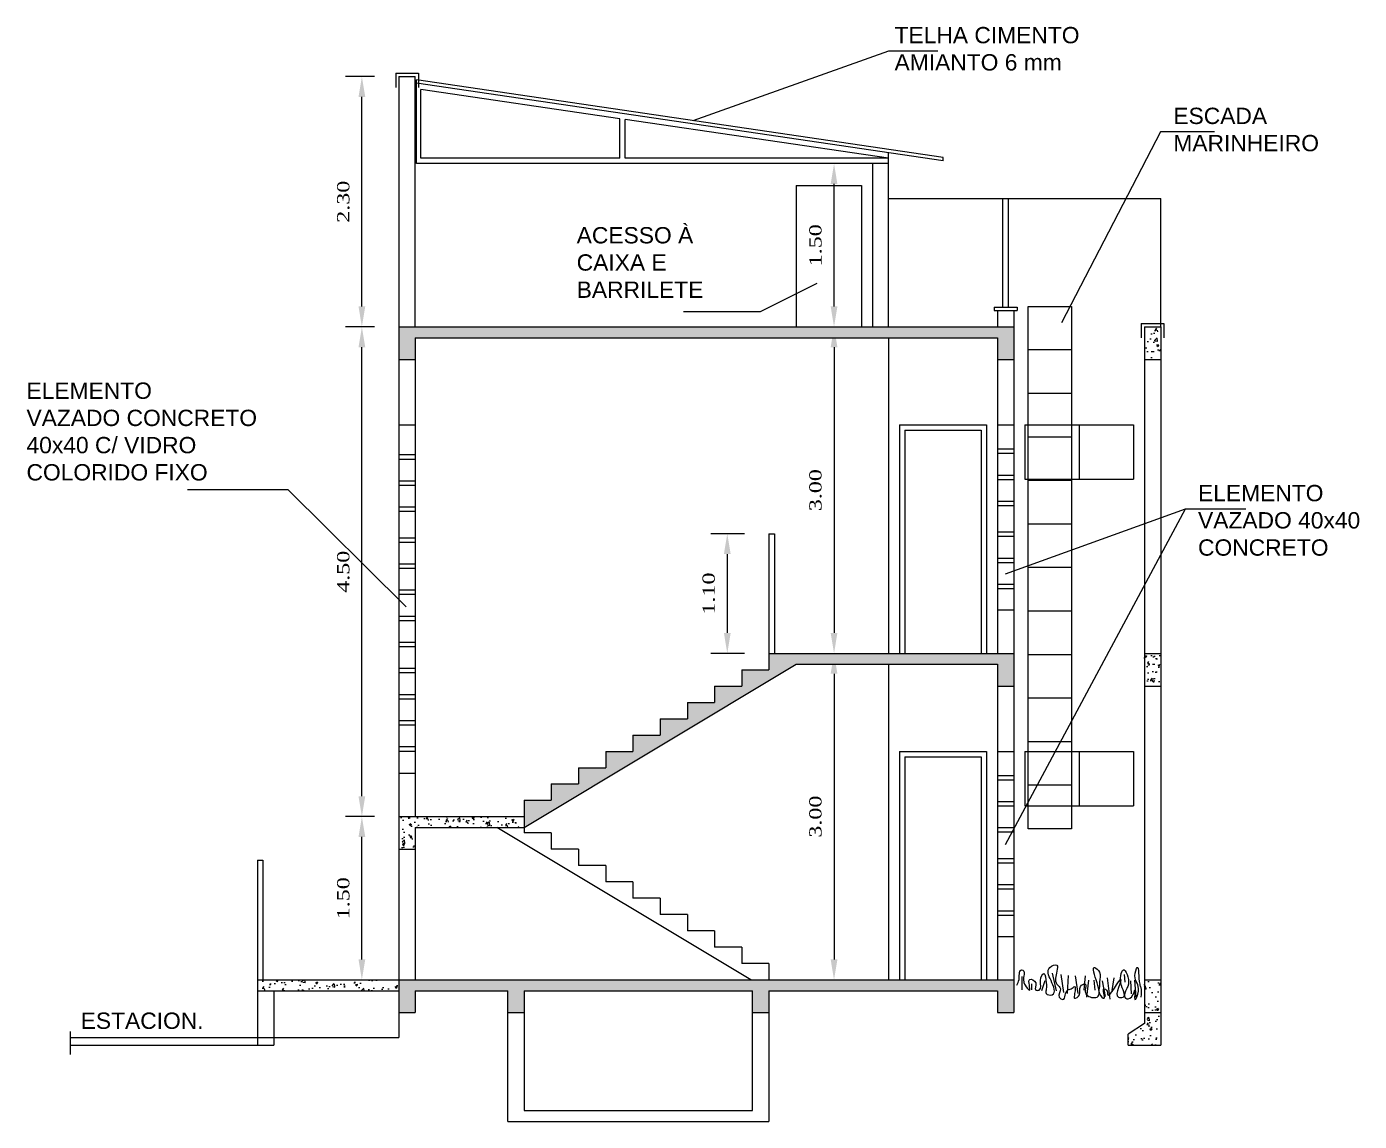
# Model space of a CAD drawing. Extents: x 2634 to 2816, y 1224 to 1357.
# Drawn here: x 2654.93 to 2667.18, y 1321.6 to 1331.66 of the extents above; entities that cross this region are included whole.
import ezdxf

# ---------------------------------------------------------------- set-up
doc = ezdxf.new("R2010")
doc.units = 0
doc.header["$LTSCALE"] = 35
doc.layers.get('0').update_dxf_attribs({"linetype": 'CONTINUOUS'})
doc.layers.get('DEFPOINTS').update_dxf_attribs({"linetype": 'CONTINUOUS'})
for name, color, linetype in [('ALVENARIA', 1, 'CONTINUOUS'), ('FRACA', 2, 'CONTINUOUS'), ('MÉDIA', 4, 'CONTINUOUS')]:
    doc.layers.add(name, color=color, linetype=linetype)
doc.styles.add('REGUA60', font='times.ttf', dxfattribs={"width": 1.3})
doc.dimstyles.new('STANDARD$0', dxfattribs={"dimscale": 0.75, "dimtxt": 1.5, "dimasz": 0.01, "dimexe": 2, "dimexo": 3, "dimgap": 0.98, "dimtad": 1, "dimrnd": 0.5, "dimdsep": 46, "dimlunit": 6, "dimtxsty": 'REGUA60', "dimblk1": 'ARCHTICK', "dimblk2": 'ARCHTICK', "dimsah": 1, "dimcen": 4, "dimdle": 4, "dimclrt": 2, "dimaunit": 1, "dimadec": 0, "dimazin": 0, "dimtfac": 1, "dimtdec": 4, "dimtofl": 0, "dimtmove": 0, "dimatfit": 3, "dimldrblk": 'ARCHTICK', "dimfxl": 1, "dimtolj": 1, "dimtzin": 0, "dimarcsym": 0})
pattern_1 = [(50, (-17.66929, -0.14314), (0.182184669, -0.0159390855), [0.01905, -0.20955]), (355, (-17.66929, -0.14314), (-0.035242826, 0.191056643), [0.01524, -0.16764]), (100.451, (-17.6541, -0.14447), (0.146942502, 0.175116688), [0.01619, -0.17809]), (46.1842, (-17.66929, -0.09234), (0.271079041, -0.042042328), [0.028575, -0.314325]), (96.6356, (-17.6467, -0.09585), (0.237404234, 0.247425556), [0.024285, -0.267135]), (351.184, (-17.66929, -0.09234), (0.237404606, 0.247425118), [0.02286, -0.25146]), (21, (-17.64389, -0.10504), (0.15161488, -0.1022655185), [0.01905, -0.20955]), (326, (-17.64389, -0.10504), (0.061802028, 0.184187966), [0.01524, -0.16764]), (71.4514, (-17.63125, -0.11357), (0.213416491, 0.081922858), [0.01619, -0.17809]), (37.5, (-17.669285, -0.143145), (0.0030886033, 0.0845550389), [0, -0.165608, 0, -0.17018, 0, -0.168275]), (7.5, (-17.66929, -0.143145), (0.0668196625, 0.1001805748), [0, -0.097028, 0, -0.161798, 0, -0.064135]), (327.5, (-17.72593, -0.143145), (0.1355905952, -0.005728744), [0, -0.0635, 0, -0.19812, 0, -0.26289]), (317.5, (-17.75133, -0.14314), (0.1481291814, 0.025426491), [0, -0.08255, 0, -0.131572, 0, -0.18669])]

# ---------------------------------------------------------------- blocks, each defined once
blk = doc.blocks.new('*D58')
at = {"layer": 'DEFPOINTS', "color": 0}
for p in [(2658.015, 1324.404), (2658.356, 1324.404), (2658.356, 1322.904)]:
    blk.add_point(p, dxfattribs=at)
at = {"layer": 'FRACA', "color": 0}
for p, q in [((2658.131, 1324.404), (2657.865, 1324.404)), ((2658.015, 1323.092), (2658.015, 1324.217))]:
    blk.add_line(p, q, dxfattribs=at)
for points in [[(2657.984, 1324.217), (2658.046, 1324.217), (2658.015, 1324.404)], [(2657.984, 1323.092), (2658.046, 1323.092), (2658.015, 1322.904)]]:
    blk.add_solid(points, dxfattribs=at)
at = {"layer": 'FRACA', "color": 2, "insert": (2657.845, 1323.654), "char_height": 0.1125, "attachment_point": 5, "rotation": 90, "style": 'REGUA60'}
blk.add_mtext('\\A1;1.50', dxfattribs=at)
blk = doc.blocks.new('_ARCHTICK')
at = {"color": 0, "linetype": 'ByBlock', "const_width": 0.15}
blk.add_lwpolyline([(-0.5, -0.5), (0.5, 0.5)], dxfattribs=at)
blk = doc.blocks.new('*D59')
at = {"layer": 'DEFPOINTS', "color": 0}
for p in [(2658.015, 1328.904), (2658.356, 1328.904), (2658.356, 1324.404)]:
    blk.add_point(p, dxfattribs=at)
at = {"layer": 'FRACA', "color": 0}
for p, q in [((2658.131, 1328.904), (2657.865, 1328.904)), ((2658.015, 1324.592), (2658.015, 1328.717))]:
    blk.add_line(p, q, dxfattribs=at)
for points in [[(2657.984, 1328.717), (2658.046, 1328.717), (2658.015, 1328.904)], [(2657.984, 1324.592), (2658.046, 1324.592), (2658.015, 1324.404)]]:
    blk.add_solid(points, dxfattribs=at)
at = {"layer": 'FRACA', "color": 2, "insert": (2657.845, 1326.654), "char_height": 0.1125, "attachment_point": 5, "rotation": 90, "style": 'REGUA60'}
blk.add_mtext('\\A1;4.50', dxfattribs=at)
blk = doc.blocks.new('*D60')
at = {"layer": 'DEFPOINTS', "color": 0}
for p in [(2658.015, 1331.204), (2658.356, 1331.204), (2658.356, 1328.904)]:
    blk.add_point(p, dxfattribs=at)
at = {"layer": 'FRACA', "color": 0}
for p, q in [((2658.131, 1331.204), (2657.865, 1331.204)), ((2658.015, 1329.092), (2658.015, 1331.017))]:
    blk.add_line(p, q, dxfattribs=at)
for points in [[(2657.984, 1331.017), (2658.046, 1331.017), (2658.015, 1331.204)], [(2657.984, 1329.092), (2658.046, 1329.092), (2658.015, 1328.904)]]:
    blk.add_solid(points, dxfattribs=at)
at = {"layer": 'FRACA', "color": 2, "insert": (2657.845, 1330.054), "char_height": 0.1125, "attachment_point": 5, "rotation": 90, "style": 'REGUA60'}
blk.add_mtext('\\A1;2.30', dxfattribs=at)
blk = doc.blocks.new('*D61')
at = {"layer": 'DEFPOINTS', "color": 0}
for p in [(2662.354, 1330.404), (2662.706, 1330.404), (2662.706, 1328.904)]:
    blk.add_point(p, dxfattribs=at)
at = {"layer": 'FRACA', "color": 0}
blk.add_line((2662.354, 1329.092), (2662.354, 1330.217), dxfattribs=at)
for points in [[(2662.323, 1330.217), (2662.385, 1330.217), (2662.354, 1330.404)], [(2662.323, 1329.092), (2662.385, 1329.092), (2662.354, 1328.904)]]:
    blk.add_solid(points, dxfattribs=at)
at = {"layer": 'FRACA', "color": 2, "insert": (2662.184, 1329.654), "char_height": 0.1125, "attachment_point": 5, "rotation": 90, "style": 'REGUA60'}
blk.add_mtext('\\A1;1.50', dxfattribs=at)
blk = doc.blocks.new('*D62')
at = {"layer": 'DEFPOINTS', "color": 0}
for p in [(2662.706, 1328.904), (2662.354, 1325.904), (2662.706, 1325.904)]:
    blk.add_point(p, dxfattribs=at)
at = {"layer": 'FRACA', "color": 0}
blk.add_line((2662.354, 1328.717), (2662.354, 1326.092), dxfattribs=at)
for points in [[(2662.323, 1328.717), (2662.385, 1328.717), (2662.354, 1328.904)], [(2662.323, 1326.092), (2662.385, 1326.092), (2662.354, 1325.904)]]:
    blk.add_solid(points, dxfattribs=at)
at = {"layer": 'FRACA', "color": 2, "insert": (2662.184, 1327.404), "char_height": 0.1125, "attachment_point": 5, "rotation": 90, "style": 'REGUA60'}
blk.add_mtext('\\A1;3.00', dxfattribs=at)
blk = doc.blocks.new('*D63')
at = {"layer": 'DEFPOINTS', "color": 0}
for p in [(2661.756, 1327.004), (2661.373, 1325.904), (2661.756, 1325.904)]:
    blk.add_point(p, dxfattribs=at)
at = {"layer": 'FRACA', "color": 0}
for p, q in [((2661.531, 1327.004), (2661.223, 1327.004)), ((2661.373, 1326.817), (2661.373, 1326.092)), ((2661.531, 1325.904), (2661.223, 1325.904))]:
    blk.add_line(p, q, dxfattribs=at)
for points in [[(2661.342, 1326.817), (2661.404, 1326.817), (2661.373, 1327.004)], [(2661.342, 1326.092), (2661.404, 1326.092), (2661.373, 1325.904)]]:
    blk.add_solid(points, dxfattribs=at)
at = {"layer": 'FRACA', "color": 2, "insert": (2661.203, 1326.454), "char_height": 0.1125, "attachment_point": 5, "rotation": 90, "style": 'REGUA60'}
blk.add_mtext('\\A1;1.10', dxfattribs=at)
blk = doc.blocks.new('*D64')
at = {"layer": 'DEFPOINTS', "color": 0}
for p in [(2662.706, 1325.904), (2662.354, 1322.904), (2662.706, 1322.904)]:
    blk.add_point(p, dxfattribs=at)
at = {"layer": 'FRACA', "color": 0}
blk.add_line((2662.354, 1325.717), (2662.354, 1323.092), dxfattribs=at)
for points in [[(2662.323, 1325.717), (2662.385, 1325.717), (2662.354, 1325.904)], [(2662.323, 1323.092), (2662.385, 1323.092), (2662.354, 1322.904)]]:
    blk.add_solid(points, dxfattribs=at)
at = {"layer": 'FRACA', "color": 2, "insert": (2662.184, 1324.404), "char_height": 0.1125, "attachment_point": 5, "rotation": 90, "style": 'REGUA60'}
blk.add_mtext('\\A1;3.00', dxfattribs=at)

msp = doc.modelspace()

# ---------------------------------------------------------------- hatches: boundary and pattern name
at = {"layer": 'MÉDIA'}
h = msp.add_hatch(dxfattribs=at)
h.set_pattern_fill('AR-CONC', color=256, scale=0.001, style=0)
h.set_pattern_definition(pattern_1)
h.paths.add_polyline_path([(2658.356, 1328.904), (2658.356, 1328.604), (2658.506, 1328.604), (2658.506, 1328.804), (2663.856, 1328.804), (2663.856, 1328.604), (2664.006, 1328.604), (2664.006, 1328.904)])
h = msp.add_hatch(dxfattribs=at)
h.set_pattern_fill('AR-CONC', color=256, scale=0.001, style=0)
h.set_pattern_definition(pattern_1)
h.paths.add_polyline_path([(2665.206, 1328.604), (2665.356, 1328.604), (2665.356, 1328.904), (2665.206, 1328.904)])
h = msp.add_hatch(dxfattribs=at)
h.set_pattern_fill('AR-CONC', color=256, scale=0.001, style=0)
h.set_pattern_definition(pattern_1)
h.paths.add_polyline_path([(2661.756, 1325.754), (2661.506, 1325.754), (2661.506, 1325.604), (2661.256, 1325.604), (2661.256, 1325.454), (2661.006, 1325.454), (2661.006, 1325.304), (2660.756, 1325.304), (2660.756, 1325.154), (2660.506, 1325.154), (2660.506, 1325.004), (2660.256, 1325.004), (2660.256, 1324.854), (2660.006, 1324.854), (2660.006, 1324.704), (2659.756, 1324.704), (2659.756, 1324.554), (2659.506, 1324.554), (2659.506, 1324.304), (2662.006, 1325.804), (2663.856, 1325.804), (2663.856, 1325.604), (2664.006, 1325.604), (2664.006, 1325.904), (2661.756, 1325.904)])
h = msp.add_hatch(dxfattribs=at)
h.set_pattern_fill('AR-CONC', color=256, scale=0.0008, style=0)
h.set_pattern_definition([(50, (-5.09532, 2.86974), (0.145747735, -0.0127512684), [0.01524, -0.16764]), (355, (-5.09532, 2.86974), (-0.028194261, 0.152845314), [0.012192, -0.134112]), (100.451, (-5.08317, 2.86867), (0.117554001, 0.14009335), [0.012952, -0.142472]), (46.1842, (-5.09532, 2.91038), (0.216863233, -0.033633862), [0.02286, -0.25146]), (96.6356, (-5.07725, 2.90757), (0.189923388, 0.197940445), [0.019428, -0.213708]), (351.184, (-5.09532, 2.91038), (0.189923685, 0.197940094), [0.018288, -0.201168]), (21, (-5.075, 2.90022), (0.121291904, -0.081812415), [0.01524, -0.16764]), (326, (-5.075, 2.90022), (0.049441623, 0.147350373), [0.012192, -0.134112]), (71.4514, (-5.06489, 2.8934), (0.1707331926, 0.065538286), [0.012952, -0.142472]), (37.5, (-5.09532, 2.869736), (0.0024708826, 0.0676440311), [0, -0.1324864, 0, -0.136144, 0, -0.13462]), (7.5, (-5.09532, 2.869736), (0.05345573, 0.0801444599), [0, -0.0776224, 0, -0.1294384, 0, -0.051308]), (327.5, (-5.140634, 2.869736), (0.1084724761, -0.0045829952), [0, -0.0508, 0, -0.158496, 0, -0.210312]), (317.5, (-5.16095, 2.86974), (0.118503345, 0.0203411928), [0, -0.06604, 0, -0.1052576, 0, -0.149352])])
h.paths.add_polyline_path([(2665.206, 1325.604), (2665.356, 1325.604), (2665.356, 1325.904), (2665.206, 1325.904)])
h = msp.add_hatch(dxfattribs=at)
h.set_pattern_fill('AR-CONC', color=256, scale=0.001, style=0)
h.set_pattern_definition(pattern_1)
h.paths.add_polyline_path([(2659.506, 1324.304), (2659.506, 1324.404), (2658.356, 1324.404), (2658.356, 1324.104), (2658.506, 1324.104), (2658.506, 1324.304)])
h = msp.add_hatch(dxfattribs=at)
h.set_pattern_fill('AR-CONC', color=256, scale=0.001, style=0)
h.set_pattern_definition(pattern_1)
h.paths.add_polyline_path([(2658.356, 1322.804), (2658.356, 1322.904), (2657.056, 1322.904), (2657.056, 1322.804)])
h = msp.add_hatch(dxfattribs=at)
h.set_pattern_fill('AR-CONC', color=256, scale=0.001, style=0)
h.set_pattern_definition(pattern_1)
h.paths.add_polyline_path([(2658.356, 1322.904), (2658.356, 1322.604), (2658.506, 1322.604), (2658.506, 1322.804), (2659.356, 1322.804), (2659.356, 1322.604), (2659.506, 1322.604), (2659.506, 1322.804), (2661.606, 1322.804), (2661.606, 1322.604), (2661.756, 1322.604), (2661.756, 1322.804), (2663.856, 1322.804), (2663.856, 1322.604), (2664.006, 1322.604), (2664.006, 1322.904)])
h = msp.add_hatch(dxfattribs=at)
h.set_pattern_fill('AR-CONC', color=256, scale=0.001, style=0)
h.set_pattern_definition(pattern_1)
h.paths.add_polyline_path([(2665.356, 1322.904), (2665.206, 1322.904), (2665.206, 1322.604), (2665.356, 1322.604)])
h.paths.add_polyline_path([(2665.356, 1322.604), (2665.206, 1322.604), (2665.206, 1322.504), (2665.056, 1322.404), (2665.056, 1322.304), (2665.356, 1322.304)])

# ---------------------------------------------------------------- linework, layer by layer
at = {"layer": 'ALVENARIA'}
for p, q in [((2658.326, 1331.234), (2658.326, 1331.104)), ((2658.326, 1331.234), (2658.536, 1331.234)), ((2658.356, 1331.204), (2658.356, 1328.904)), ((2658.356, 1331.204), (2658.506, 1331.204)), ((2658.506, 1328.904), (2658.506, 1331.204)), ((2658.536, 1331.234), (2658.536, 1331.104)), ((2662.856, 1330.404), (2662.706, 1330.404)), ((2662.706, 1330.404), (2662.706, 1328.904)), ((2662.856, 1328.904), (2662.856, 1330.505)), ((2663.906, 1329.084), (2663.906, 1330.084)), ((2663.956, 1329.084), (2663.956, 1330.084)), ((2663.826, 1329.084), (2664.036, 1329.084)), ((2663.826, 1329.084), (2663.826, 1329.054)), ((2663.826, 1329.054), (2664.036, 1329.054)), ((2663.856, 1329.054), (2663.856, 1328.904)), ((2664.006, 1329.054), (2664.006, 1328.004)), ((2664.036, 1329.084), (2664.036, 1329.054)), ((2665.176, 1328.934), (2665.386, 1328.934)), ((2665.176, 1328.934), (2665.176, 1328.804)), ((2665.386, 1328.934), (2665.386, 1328.804)), ((2658.356, 1328.904), (2658.356, 1328.004)), ((2658.356, 1328.904), (2664.006, 1328.904)), ((2658.506, 1328.804), (2658.506, 1328.004)), ((2658.506, 1328.804), (2663.856, 1328.804)), ((2662.856, 1328.804), (2662.856, 1325.904)), ((2663.856, 1328.804), (2663.856, 1328.004)), ((2665.206, 1328.904), (2665.206, 1322.604)), ((2665.206, 1328.904), (2665.356, 1328.904)), ((2665.356, 1328.904), (2665.356, 1322.604)), ((2658.356, 1328.604), (2658.506, 1328.604)), ((2663.856, 1328.604), (2664.006, 1328.604)), ((2665.206, 1328.604), (2665.356, 1328.604)), ((2658.356, 1328.004), (2658.506, 1328.004)), ((2663.856, 1328.004), (2664.006, 1328.004)), ((2661.756, 1327.004), (2661.756, 1325.754)), ((2661.756, 1327.004), (2661.806, 1327.004)), ((2661.806, 1327.004), (2661.806, 1325.904)), ((2663.856, 1326.304), (2664.006, 1326.304)), ((2663.856, 1326.304), (2663.856, 1325.904)), ((2664.006, 1326.304), (2664.006, 1325.904)), ((2661.756, 1325.904), (2664.006, 1325.904)), ((2664.006, 1325.904), (2664.006, 1325.004)), ((2665.206, 1325.904), (2665.356, 1325.904)), ((2659.506, 1324.304), (2662.006, 1325.804)), ((2661.506, 1325.754), (2661.506, 1325.604)), ((2661.506, 1325.754), (2661.756, 1325.754)), ((2662.006, 1325.804), (2663.856, 1325.804)), ((2662.856, 1325.804), (2662.856, 1322.904)), ((2663.856, 1325.804), (2663.856, 1325.004)), ((2661.256, 1325.604), (2661.256, 1325.454)), ((2661.256, 1325.604), (2661.506, 1325.604)), ((2663.856, 1325.604), (2664.006, 1325.604)), ((2665.206, 1325.604), (2665.356, 1325.604)), ((2661.006, 1325.454), (2661.006, 1325.304)), ((2661.006, 1325.454), (2661.256, 1325.454)), ((2660.756, 1325.304), (2660.756, 1325.154)), ((2660.756, 1325.304), (2661.006, 1325.304)), ((2660.506, 1325.154), (2660.506, 1325.004)), ((2660.506, 1325.154), (2660.756, 1325.154)), ((2660.256, 1325.004), (2660.256, 1324.854)), ((2660.256, 1325.004), (2660.506, 1325.004)), ((2663.856, 1325.004), (2664.006, 1325.004)), ((2658.356, 1324.804), (2658.506, 1324.804)), ((2658.356, 1324.804), (2658.356, 1322.904)), ((2658.506, 1324.804), (2658.506, 1324.404)), ((2660.006, 1324.854), (2660.006, 1324.704)), ((2660.006, 1324.854), (2660.256, 1324.854)), ((2659.756, 1324.704), (2659.756, 1324.554)), ((2659.756, 1324.704), (2660.006, 1324.704)), ((2659.506, 1324.554), (2659.506, 1324.254)), ((2659.506, 1324.554), (2659.756, 1324.554)), ((2658.356, 1324.404), (2659.506, 1324.404)), ((2658.506, 1324.304), (2659.506, 1324.304)), ((2658.506, 1324.304), (2658.506, 1322.904)), ((2661.589, 1322.904), (2659.256, 1324.304)), ((2659.756, 1324.254), (2659.506, 1324.254)), ((2659.756, 1324.254), (2659.756, 1324.104)), ((2658.356, 1324.104), (2658.506, 1324.104)), ((2660.006, 1324.104), (2659.756, 1324.104)), ((2660.006, 1324.104), (2660.006, 1323.954)), ((2657.056, 1324.004), (2657.106, 1324.004)), ((2657.056, 1324.004), (2657.056, 1322.904)), ((2657.106, 1324.004), (2657.106, 1322.904)), ((2660.256, 1323.954), (2660.006, 1323.954)), ((2660.256, 1323.954), (2660.256, 1323.804)), ((2660.506, 1323.804), (2660.256, 1323.804)), ((2660.506, 1323.804), (2660.506, 1323.654)), ((2660.756, 1323.654), (2660.506, 1323.654)), ((2660.756, 1323.654), (2660.756, 1323.504)), ((2661.006, 1323.504), (2660.756, 1323.504)), ((2661.006, 1323.504), (2661.006, 1323.354)), ((2661.256, 1323.354), (2661.006, 1323.354)), ((2661.256, 1323.354), (2661.256, 1323.204)), ((2663.856, 1323.304), (2663.856, 1322.904)), ((2663.856, 1323.304), (2664.006, 1323.304)), ((2664.006, 1323.304), (2664.006, 1322.604)), ((2661.506, 1323.204), (2661.256, 1323.204)), ((2661.506, 1323.204), (2661.506, 1323.054)), ((2661.756, 1323.054), (2661.506, 1323.054)), ((2661.756, 1323.054), (2661.756, 1322.904)), ((2657.056, 1322.904), (2657.056, 1322.304)), ((2657.056, 1322.904), (2658.356, 1322.904)), ((2657.056, 1322.804), (2658.356, 1322.804)), ((2657.206, 1322.804), (2657.206, 1322.304)), ((2658.356, 1322.904), (2664.006, 1322.904)), ((2658.356, 1322.904), (2658.356, 1322.374)), ((2658.506, 1322.804), (2659.356, 1322.804)), ((2658.506, 1322.804), (2658.506, 1322.604)), ((2659.356, 1321.604), (2659.356, 1322.804)), ((2659.506, 1322.804), (2659.506, 1321.704)), ((2659.506, 1322.804), (2661.606, 1322.804)), ((2661.606, 1321.704), (2661.606, 1322.804)), ((2661.756, 1322.804), (2661.756, 1321.604)), ((2661.756, 1322.804), (2663.856, 1322.804)), ((2663.856, 1322.804), (2663.856, 1322.604)), ((2665.206, 1322.904), (2665.356, 1322.904)), ((2658.356, 1322.604), (2658.506, 1322.604)), ((2659.356, 1322.604), (2659.506, 1322.604)), ((2661.606, 1322.604), (2661.756, 1322.604)), ((2663.856, 1322.604), (2664.006, 1322.604)), ((2665.206, 1322.604), (2665.356, 1322.604)), ((2665.206, 1322.604), (2665.206, 1322.504)), ((2665.356, 1322.604), (2665.356, 1322.304)), ((2665.206, 1322.504), (2665.056, 1322.404)), ((2655.334, 1322.431), (2655.334, 1322.218)), ((2655.334, 1322.374), (2658.356, 1322.374)), ((2665.056, 1322.304), (2665.056, 1322.404)), ((2655.334, 1322.304), (2657.206, 1322.304)), ((2665.056, 1322.304), (2665.356, 1322.304)), ((2659.506, 1321.704), (2661.606, 1321.704)), ((2659.356, 1321.604), (2661.756, 1321.604))]:
    msp.add_line(p, q, dxfattribs=at)
at = {"layer": 'FRACA'}
for p, q in [((2662.854, 1331.438), (2661.056, 1330.798)), ((2663.308, 1331.438), (2662.854, 1331.438)), ((2665.354, 1330.695), (2664.445, 1328.942)), ((2665.849, 1330.695), (2665.354, 1330.695)), ((2662.006, 1330.204), (2662.606, 1330.204)), ((2662.006, 1330.204), (2662.006, 1328.904)), ((2662.606, 1330.204), (2662.606, 1328.904)), ((2662.856, 1330.084), (2665.356, 1330.084)), ((2665.356, 1328.904), (2665.356, 1330.084)), ((2661.679, 1329.046), (2662.2, 1329.306)), ((2660.972, 1329.046), (2661.679, 1329.046)), ((2658.356, 1328.004), (2658.356, 1324.804)), ((2658.506, 1328.004), (2658.506, 1324.804)), ((2662.956, 1328.004), (2662.956, 1325.904)), ((2662.956, 1328.004), (2663.756, 1328.004)), ((2663.006, 1327.954), (2663.006, 1325.904)), ((2663.006, 1327.954), (2663.706, 1327.954)), ((2663.706, 1327.954), (2663.706, 1325.904)), ((2663.756, 1328.004), (2663.756, 1325.904)), ((2663.856, 1328.004), (2663.856, 1326.304)), ((2664.006, 1328.004), (2664.006, 1326.304)), ((2664.106, 1328.004), (2665.106, 1328.004)), ((2664.106, 1328.004), (2664.106, 1327.504)), ((2664.606, 1328.004), (2664.606, 1327.504)), ((2665.106, 1328.004), (2665.106, 1327.504)), ((2664.106, 1327.504), (2665.106, 1327.504)), ((2656.413, 1327.41), (2657.334, 1327.41)), ((2657.334, 1327.41), (2658.422, 1326.332)), ((2665.581, 1327.229), (2663.928, 1326.631)), ((2665.581, 1327.229), (2663.928, 1324.146)), ((2666.139, 1327.229), (2665.581, 1327.229)), ((2662.956, 1325.004), (2663.756, 1325.004)), ((2662.956, 1325.004), (2662.956, 1322.904)), ((2663.006, 1324.954), (2663.006, 1322.904)), ((2663.006, 1324.954), (2663.706, 1324.954)), ((2663.706, 1324.954), (2663.706, 1322.904)), ((2663.756, 1325.004), (2663.756, 1322.904)), ((2663.856, 1325.004), (2663.856, 1323.304)), ((2664.006, 1325.004), (2664.006, 1323.304)), ((2664.106, 1325.004), (2664.106, 1324.504)), ((2664.106, 1325.004), (2665.106, 1325.004)), ((2664.606, 1325.004), (2664.606, 1324.504)), ((2665.106, 1325.004), (2665.106, 1324.504)), ((2664.106, 1324.504), (2665.106, 1324.504)), ((2664.081, 1322.935), (2664.081, 1322.838)), ((2664.359, 1322.965), (2664.394, 1322.804)), ((2664.437, 1322.955), (2664.462, 1322.789)), ((2664.506, 1322.945), (2664.496, 1322.779)), ((2664.569, 1322.94), (2664.594, 1322.779)), ((2664.663, 1322.941), (2664.657, 1322.876)), ((2665.02, 1322.953), (2665.026, 1322.882)), ((2664.081, 1322.838), (2664.081, 1322.813)), ((2664.169, 1322.867), (2664.169, 1322.814)), ((2664.291, 1322.896), (2664.262, 1322.804)), ((2664.657, 1322.876), (2664.651, 1322.811)), ((2664.693, 1322.9), (2664.675, 1322.745)), ((2664.74, 1322.9), (2664.752, 1322.811)), ((2664.818, 1322.894), (2664.847, 1322.751)), ((2664.865, 1322.924), (2664.889, 1322.728)), ((2664.925, 1322.924), (2664.907, 1322.805)), ((2665.079, 1322.894), (2665.085, 1322.775)), ((2665.115, 1322.9), (2665.127, 1322.745))]:
    msp.add_line(p, q, dxfattribs=at)
msp.add_spline([(2664.033, 1322.855), (2664.054, 1322.909), (2664.076, 1322.996), (2664.098, 1322.985), (2664.098, 1322.942), (2664.098, 1322.887), (2664.109, 1322.855), (2664.152, 1322.811), (2664.152, 1322.909), (2664.207, 1322.877), (2664.207, 1322.811), (2664.239, 1322.811), (2664.25, 1322.898), (2664.283, 1322.963), (2664.304, 1322.877), (2664.304, 1322.822), (2664.304, 1322.779), (2664.359, 1322.768), (2664.348, 1322.898), (2664.337, 1323.018), (2664.402, 1323.039), (2664.402, 1322.985), (2664.402, 1322.866), (2664.435, 1322.822), (2664.424, 1322.746), (2664.456, 1322.725), (2664.5, 1322.811), (2664.532, 1322.822), (2664.565, 1322.844), (2664.565, 1322.779), (2664.565, 1322.735), (2664.609, 1322.768), (2664.619, 1322.844), (2664.663, 1322.866), (2664.663, 1322.811), (2664.674, 1322.768), (2664.771, 1322.746), (2664.771, 1322.877), (2664.75, 1323.018), (2664.793, 1322.974), (2664.793, 1322.887), (2664.793, 1322.844), (2664.793, 1322.779), (2664.837, 1322.735), (2664.837, 1322.822), (2664.858, 1322.811), (2664.869, 1322.768), (2664.989, 1322.909), (2664.967, 1322.833), (2664.967, 1322.746), (2665.01, 1322.746), (2664.989, 1322.877), (2665.021, 1322.996), (2665.054, 1322.931), (2665.054, 1322.844), (2665.032, 1322.801), (2665.032, 1322.735), (2665.087, 1322.746), (2665.119, 1322.811), (2665.119, 1322.725), (2665.152, 1322.801), (2665.119, 1322.942), (2665.141, 1323.018), (2665.163, 1322.866), (2665.173, 1322.833), (2665.173, 1322.746)], degree=3, dxfattribs=at)
at = {"layer": 'MÉDIA'}
for p, q in [((2663.356, 1330.462), (2658.516, 1331.173)), ((2658.516, 1330.404), (2658.516, 1331.173)), ((2663.356, 1330.431), (2658.516, 1331.142)), ((2658.556, 1330.454), (2658.556, 1331.086)), ((2660.386, 1330.817), (2658.556, 1331.086)), ((2660.386, 1330.454), (2660.386, 1330.817)), ((2662.856, 1330.454), (2660.436, 1330.81)), ((2660.436, 1330.454), (2660.436, 1330.81)), ((2662.706, 1330.404), (2658.516, 1330.404)), ((2660.386, 1330.454), (2658.556, 1330.454)), ((2662.856, 1330.454), (2660.436, 1330.454)), ((2663.356, 1330.431), (2663.356, 1330.462)), ((2664.137, 1328.692), (2664.137, 1329.092)), ((2664.137, 1329.092), (2664.537, 1329.092)), ((2664.537, 1329.092), (2664.537, 1328.692)), ((2664.537, 1328.692), (2664.137, 1328.692)), ((2664.137, 1328.292), (2664.137, 1328.692)), ((2664.537, 1328.692), (2664.537, 1328.292)), ((2664.537, 1328.292), (2664.137, 1328.292)), ((2664.137, 1327.892), (2664.137, 1328.292)), ((2664.537, 1328.292), (2664.537, 1327.892)), ((2664.537, 1327.892), (2664.137, 1327.892)), ((2664.137, 1327.492), (2664.137, 1327.892)), ((2664.537, 1327.892), (2664.537, 1327.492)), ((2658.506, 1327.727), (2658.356, 1327.727)), ((2664.006, 1327.78), (2663.856, 1327.78)), ((2664.006, 1327.74), (2663.856, 1327.74)), ((2658.506, 1327.687), (2658.356, 1327.687)), ((2658.506, 1327.487), (2658.356, 1327.487)), ((2664.006, 1327.54), (2663.856, 1327.54)), ((2664.006, 1327.5), (2663.856, 1327.5)), ((2664.537, 1327.492), (2664.137, 1327.492)), ((2664.137, 1327.092), (2664.137, 1327.492)), ((2664.537, 1327.492), (2664.537, 1327.092)), ((2658.506, 1327.447), (2658.356, 1327.447)), ((2658.506, 1327.247), (2658.356, 1327.247)), ((2664.006, 1327.3), (2663.856, 1327.3)), ((2664.006, 1327.26), (2663.856, 1327.26)), ((2658.506, 1327.207), (2658.356, 1327.207)), ((2664.537, 1327.092), (2664.137, 1327.092)), ((2664.137, 1326.692), (2664.137, 1327.092)), ((2664.537, 1327.092), (2664.537, 1326.692)), ((2664.006, 1327.017), (2663.856, 1327.017)), ((2664.006, 1326.977), (2663.856, 1326.977)), ((2658.506, 1326.964), (2658.356, 1326.964)), ((2658.506, 1326.924), (2658.356, 1326.924)), ((2658.506, 1326.724), (2658.356, 1326.724)), ((2664.006, 1326.777), (2663.856, 1326.777)), ((2664.006, 1326.737), (2663.856, 1326.737)), ((2658.506, 1326.684), (2658.356, 1326.684)), ((2664.537, 1326.692), (2664.137, 1326.692)), ((2664.137, 1326.292), (2664.137, 1326.692)), ((2664.537, 1326.692), (2664.537, 1326.292)), ((2658.506, 1326.484), (2658.356, 1326.484)), ((2664.006, 1326.537), (2663.856, 1326.537)), ((2664.006, 1326.497), (2663.856, 1326.497)), ((2658.506, 1326.444), (2658.356, 1326.444)), ((2658.506, 1326.244), (2658.356, 1326.244)), ((2664.537, 1326.292), (2664.137, 1326.292)), ((2664.137, 1325.892), (2664.137, 1326.292)), ((2664.537, 1326.292), (2664.537, 1325.892)), ((2658.506, 1326.204), (2658.356, 1326.204)), ((2658.506, 1326.004), (2658.356, 1326.004)), ((2658.506, 1325.964), (2658.356, 1325.964)), ((2664.537, 1325.892), (2664.137, 1325.892)), ((2664.137, 1325.492), (2664.137, 1325.892)), ((2664.537, 1325.892), (2664.537, 1325.492)), ((2658.506, 1325.764), (2658.356, 1325.764)), ((2658.506, 1325.724), (2658.356, 1325.724)), ((2658.506, 1325.524), (2658.356, 1325.524)), ((2658.506, 1325.484), (2658.356, 1325.484)), ((2664.537, 1325.492), (2664.137, 1325.492)), ((2664.137, 1325.092), (2664.137, 1325.492)), ((2664.537, 1325.492), (2664.537, 1325.092)), ((2658.506, 1325.284), (2658.356, 1325.284)), ((2658.506, 1325.244), (2658.356, 1325.244)), ((2658.506, 1325.044), (2658.356, 1325.044)), ((2664.537, 1325.092), (2664.137, 1325.092)), ((2664.137, 1324.692), (2664.137, 1325.092)), ((2664.537, 1325.092), (2664.537, 1324.692)), ((2658.506, 1325.004), (2658.356, 1325.004)), ((2664.006, 1324.78), (2663.856, 1324.78)), ((2664.006, 1324.74), (2663.856, 1324.74)), ((2664.537, 1324.692), (2664.137, 1324.692)), ((2664.137, 1324.292), (2664.137, 1324.692)), ((2664.537, 1324.692), (2664.537, 1324.292)), ((2664.006, 1324.54), (2663.856, 1324.54)), ((2664.006, 1324.5), (2663.856, 1324.5)), ((2664.006, 1324.3), (2663.856, 1324.3)), ((2664.537, 1324.292), (2664.137, 1324.292)), ((2664.006, 1324.26), (2663.856, 1324.26)), ((2664.006, 1324.017), (2663.856, 1324.017)), ((2664.006, 1323.977), (2663.856, 1323.977)), ((2664.006, 1323.777), (2663.856, 1323.777)), ((2664.006, 1323.737), (2663.856, 1323.737)), ((2664.006, 1323.537), (2663.856, 1323.537)), ((2664.006, 1323.497), (2663.856, 1323.497))]:
    msp.add_line(p, q, dxfattribs=at)

# ---------------------------------------------------------------- texts
at = {"layer": 'FRACA', "char_height": 0.15, "attachment_point": 1, "style": 'REGUA60'}
for s, insert in [('\\fArial|b0|i0|c0|p34;\\C4;TELHA CIMENTO\\PAMIANTO 6 mm', (2662.91, 1331.66)), ('\\fArial|b0|i0|c0|p34;\\C4;ESCADA\\PMARINHEIRO', (2665.472, 1330.918)), ('\\fArial|b0|i0|c0|p34;\\C4;ACESSO À \\PCAIXA E \\PBARRILETE', (2659.989, 1329.821)), ('\\fArial|b0|i0|c0|p34;\\C4;ELEMENTO\\PVAZADO CONCRETO\\P40x40 C/ VIDRO \\PCOLORIDO FIXO', (2654.933, 1328.393)), ('\\fArial|b0|i0|c0|p34;\\C4;ELEMENTO\\PVAZADO 40x40\\PCONCRETO', (2665.699, 1327.452))]:
    msp.add_mtext(s, dxfattribs=dict(at, insert=insert))
at = {"layer": 'MÉDIA', "insert": (2655.431, 1322.604), "char_height": 0.15, "attachment_point": 1, "style": 'REGUA60'}
msp.add_mtext('\\fArial|b0|i0|c0|p34;\\C4;ESTACION.', dxfattribs=at)

# ---------------------------------------------------------------- dimensions: what is measured, and where the dimension line sits
at = {"layer": 'FRACA'}
for base, p1, p2, override, picture, middle in [((2658.015, 1331.204), (2658.356, 1328.904), (2658.356, 1331.204), {"dimtxt": 0.15, "dimasz": 0.25, "dimexe": 0.2, "dimexo": 0.3, "dimgap": 0.15, "dimtoh": 1, "dimlfac": -1, "dimrnd": 0, "dimzin": 7, "dimlunit": 2, "dimsah": 0, "dimdle": 0.1, "dimse1": 1, "dimtofl": 1, "dimatfit": 0}, '*D60', (2657.845, 1330.054)), ((2662.354, 1330.404), (2662.706, 1328.904), (2662.706, 1330.404), {"dimtxt": 0.15, "dimasz": 0.25, "dimexe": 0.2, "dimexo": 0.3, "dimgap": 0.15, "dimtoh": 1, "dimlfac": -1, "dimrnd": 0, "dimzin": 7, "dimlunit": 2, "dimsah": 0, "dimdle": 0.1, "dimse1": 1, "dimse2": 1, "dimtofl": 1, "dimatfit": 0}, '*D61', (2662.184, 1329.654)), ((2658.015, 1328.904), (2658.356, 1324.404), (2658.356, 1328.904), {"dimtxt": 0.15, "dimasz": 0.25, "dimexe": 0.2, "dimexo": 0.3, "dimgap": 0.15, "dimtoh": 1, "dimlfac": -1, "dimrnd": 0, "dimzin": 7, "dimlunit": 2, "dimsah": 0, "dimdle": 0.1, "dimse1": 1, "dimtofl": 1, "dimatfit": 0}, '*D59', (2657.845, 1326.654)), ((2662.354, 1325.904), (2662.706, 1328.904), (2662.706, 1325.904), {"dimtxt": 0.15, "dimasz": 0.25, "dimexe": 0.2, "dimexo": 0.3, "dimgap": 0.15, "dimtoh": 1, "dimlfac": -1, "dimrnd": 0, "dimzin": 7, "dimlunit": 2, "dimsah": 0, "dimdle": 0.1, "dimse1": 1, "dimse2": 1, "dimtofl": 1, "dimatfit": 0}, '*D62', (2662.184, 1327.404)), ((2661.373, 1325.904), (2661.756, 1327.004), (2661.756, 1325.904), {"dimtxt": 0.15, "dimasz": 0.25, "dimexe": 0.2, "dimexo": 0.3, "dimgap": 0.15, "dimtoh": 1, "dimlfac": -1, "dimrnd": 0, "dimzin": 7, "dimlunit": 2, "dimsah": 0, "dimdle": 0.1, "dimtofl": 1, "dimatfit": 0}, '*D63', (2661.203, 1326.454)), ((2662.354, 1322.904), (2662.706, 1325.904), (2662.706, 1322.904), {"dimtxt": 0.15, "dimasz": 0.25, "dimexe": 0.2, "dimexo": 0.3, "dimgap": 0.15, "dimtoh": 1, "dimlfac": -1, "dimrnd": 0, "dimzin": 7, "dimlunit": 2, "dimsah": 0, "dimdle": 0.1, "dimse1": 1, "dimse2": 1, "dimtofl": 1, "dimatfit": 0}, '*D64', (2662.184, 1324.404)), ((2658.015, 1324.404), (2658.356, 1322.904), (2658.356, 1324.404), {"dimtxt": 0.15, "dimasz": 0.25, "dimexe": 0.2, "dimexo": 0.3, "dimgap": 0.15, "dimtoh": 1, "dimlfac": -1, "dimrnd": 0, "dimzin": 7, "dimlunit": 2, "dimsah": 0, "dimdle": 0.1, "dimse1": 1, "dimtofl": 1, "dimatfit": 0}, '*D58', (2657.845, 1323.654))]:
    dim = msp.add_linear_dim(base=base, p1=p1, p2=p2, angle=90, dimstyle='STANDARD$0', override=override, dxfattribs=at)
    dim.commit()
    dim.dimension.update_dxf_attribs({"geometry": picture, "text_midpoint": middle})

doc.saveas('drawing.dxf')
